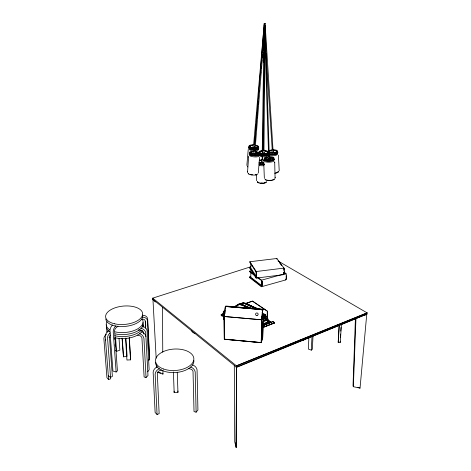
<?xml version="1.0" encoding="UTF-8"?>
<svg xmlns="http://www.w3.org/2000/svg" width="471" height="471" viewBox="0 0 471 471"><rect width="100%" height="100%" fill="white"/><g stroke="black" fill="none" stroke-linecap="round" stroke-linejoin="round"><path stroke-width="0.71" d="M267.728 152.681L266.174 153.693L267.728 152.681L267.457 151.715L265.279 150.873L263.207 150.938M157.591 372.325L162.919 374.104L162.925 373.326M152.722 298.137L236.501 365.885L236.148 447.45L236.477 367.144L152.775 299.279L152.686 298.149L251.078 266.68M260.475 153.199C258.679 151.992 260.775 153.517 262.135 153.693M262.194 150.855L260.522 151.326L259.704 152.233L260.522 151.509L262.188 151.038M263.489 150.408L263.613 109.343M263.648 104.221L263.795 82.272M263.925 62.513L263.995 52.275M264.107 35.443L264.137 30.321M263.96 150.414L264.885 42.102M264.961 31.798L265.008 25.181L264.431 25.104L265.208 25.204L269.277 156.042M264.225 153.811L263.159 153.988L266.174 153.517M264.26 150.767L267.734 152.104M274.699 161.889L275.076 178.362M284.319 271.908L283.96 268.105L276.871 258.497L249.836 261.735L249.789 262.323L256.136 272.026L256.059 277.289A0.742 0.718 89.4 0 0 256.159 278.108L283.76 274.634L284.231 271.732M256.618 174.629L256.554 180.717M264.99 158.368L265.815 159.021L264.996 158.562L265.273 157.832L268.558 157.108M259.709 162.466L258.962 162.212L263.778 162.701M260.699 160.264L259.768 160.599L261.729 160.193M261.67 162.754L263.778 162.889M262.117 159.539L263.978 35.955M262.117 159.31L261.682 159.445L262.63 159.481L264.814 35.231L263.99 35.219L264.814 35.248M263.813 160.493C260.557 159.793 266.727 161.147 263.813 160.311M250.978 276.571L249.571 276.954L249.471 277.484L261.423 286.739L285.673 279.939C286.297 279.038 287.216 276.524 286.132 275.888M262.453 337.907L261.252 342.694L224.331 339.273L224.208 316.583L225.368 306.321L262.677 309.535L261.67 319.803L261.252 342.694L262.771 337.26L263.207 314.71L261.652 319.886L263.207 314.71M262.624 337.242L262.912 322.335M263.018 316.742L263.059 314.699M262.641 337.165L262.93 322.258M264.578 309.359L262.553 309.971M265.615 317.218L265.603 317.572L262.936 318.708M262.011 312.685L265.662 314.881L265.656 315.293L261.64 316.995M267.128 318.82L267.293 311.196L252.474 301.175L245.621 303.589M267.24 318.773L267.404 311.154L252.474 301.051L245.538 303.53M265.096 23.68L264.202 23.627L254.216 150.608L254.999 150.696L265.096 23.68L272.986 149.389L272.373 149.625M259.692 152.633L259.704 152.056M259.568 157.267L258.291 173.069M261.905 318.626L262.006 317.007L261.964 318.467M254.252 144.662L253.651 144.414L264.266 23.585L265.002 23.709L264.643 23.638M258.532 153.216L257.678 153.858L258.514 153.405L258.273 152.645L255.035 151.75M256.277 277.813A0.618 0.524 19.5 0 1 256.106 277.178L256.459 277.131L256.059 277.289L249.777 267.54L249.659 268.005L256.159 278.114L256.595 275.423L256.253 271.526L249.836 261.735M355.422 318.537L353.02 385.896L353.344 386.709L360.038 388.104L366.762 314.169M248.611 156.961L248.641 156.584L247.516 172.527M353.344 386.709L355.941 318.861M250.566 147.058L249.801 146.34L250.566 147.058L253.233 147.994L256.277 147.976L257.878 147.205L257.649 146.304L255.482 145.386L257.914 146.664M308.894 337.413L308.34 349.064L311.319 350.159L312.344 349.229L313.003 336.176M148.418 359.962L149.542 359.909L149.643 357.83L147.653 318.732A4.775 4.109 -0.1 0 0 142.725 315.27M311.319 350.159L312.008 336.294M254.21 150.638L254.558 150.549M261.646 286.427A0.618 0.495 31.6 0 1 261.323 285.815L261.935 285.02L262.123 283.624C261.599 283.978 262.665 285.873 261.423 286.739A0.748 0.654 86.1 0 1 261.24 285.932L249.571 276.954M261.652 319.886L262.677 309.535M339.043 325.938L338.207 342.323L340.245 342.423L341.475 324.072M338.207 342.323L339.314 325.514M340.309 337.683L340.551 334.021M340.751 331.095L340.998 327.433M262.665 309.688L225.332 306.444L225.839 306.026L263.018 309.241L262.665 309.688L225.356 306.468L224.237 316.506L224.331 339.144L261.252 342.564M125.521 338.202L126.946 360.038L130.579 359.85L129.337 337.489M249.783 146.522L249.824 145.986C257.831 143.773 251.738 145.392 249.824 145.986M250.354 152.31L253.957 151.668L251.208 151.862L250.331 152.586L253.84 153.787L257.69 153.664M252.797 153.634L250.596 152.881M253.84 153.787L256.919 153.805M258.526 153.128L256.065 151.903M247.469 171.944L247.505 171.538M258.514 153.405L258.538 152.934M236.495 367.062L367.033 314.004L367.068 312.856L277.955 260.934M253.233 147.994L252.22 147.629M254.422 144.515L256.819 117.42M256.948 115.954L257.337 111.562M257.466 110.096L257.79 106.434M257.984 104.238L258.243 101.306M258.502 98.38L258.697 96.184M259.079 91.786L259.209 90.32M260.699 73.476L260.828 72.016M261.152 68.354L261.346 66.158M261.67 62.496L261.864 60.294M262.123 57.368L262.382 54.436M262.577 52.24L262.9 48.578M263.03 47.112L263.483 41.99M264.06 35.396L264.449 31.004M254.305 148.082L253.251 147.812M255.341 148.082L257.878 147.205M286.468 276.018L285.879 273.468L284.131 272.226M284.025 273.975A0.612 0.483 16.4 0 0 283.825 273.392L283.978 272.603L283.636 272.644M279.215 170.802L278.408 155.171M276.854 259.138L276.895 258.526M223.607 319.668L223.631 316.1M224.749 312.208L223.607 311.249L224.873 312.043M248.241 149.525L246.857 165.409M147.759 371.807L149.136 369.735L147.123 330.724A4.745 3.797 35.8 0 0 142.513 326.432M256.383 275.099L256.595 275.423M276.524 151.744C277.472 151.162 275.088 152.739 276.536 151.933M274.293 323.047C270.024 324.372 277.437 323.218 272.839 321.563L262.724 325.384M188.612 368.516L191.014 369.193A2.614 1.919 43.8 0 1 193.022 371.395L194.028 411.583L196.113 412.196L197.926 409.958L197.066 369.906A5.01 3.686 43.8 0 0 192.568 364.978M253.651 144.414L253.993 144.332M137.591 335.152L140.022 335.805A2.479 1.802 47.8 0 1 141.93 337.895L144.114 376.977L146.045 377.524L147.982 375.54L145.704 332.667A4.769 3.803 35.8 0 0 141.07 328.358M273.221 158.091L272.415 158.804L273.227 158.285L272.927 157.579L269.636 157.067M268.717 155.925L269.265 156.101M264.996 158.291L267.516 157.208M112.451 325.072A4.934 2.479 -73 0 0 109.961 331.089L112.934 371.066L116.131 372.008L117.42 370.812L114.588 330.807A2.567 1.278 -73.1 0 1 115.689 328.128L118.021 326.156M284.248 270.06L283.66 270.036M305.756 338.967L303.312 340.233M251.75 270.595L249.63 271.155L249.506 271.632L254.893 275.8M224.897 313.339L221.24 315.688L224.602 316.883M235.247 306.68L238.903 304.331L250.702 308.305L240.722 303.713L235.035 307.027M268.947 151.197L272.167 150.178M268.959 151.379L272.179 150.361M225.356 306.468L228.011 306.368M224.655 312.591L221.005 314.811L224.308 316.176M233.793 307.039L239.274 303.707L252.22 308.823M224.767 312.891L221.111 315.117L224.508 316.424M234.517 306.962L239.386 303.995L250.66 308.152M224.343 315.959L221.759 314.746L224.92 312.909M240.281 304.066L242.783 302.629L257.937 309.111M284.09 268.782L284.007 269.995M263.183 325.691L269.777 322.152L270.737 322.452L266.362 324.395M223.654 313.15L224.926 312.479M240.811 304.136L243.354 302.806L257.325 309.264M262.388 324.966L269.565 321.287L270.631 321.711L262.7 325.85L269.565 321.287L268.005 320.616M223.401 313.003L224.72 312.361M241.217 304.319L243.854 303.03L255.482 308.764M262.653 324.189L267.864 321.687A2.461 1.495 64.9 0 0 267.94 318.997L265.444 317.642M266.633 319.621L267.94 318.997M261.646 316.583L265.662 314.881M157.349 366.838A5.152 3.656 -47.9 0 0 153.146 372.261L155.124 412.484L157.073 414.509L159.139 413.644L157.302 373.315A2.685 1.902 -48 0 1 159.174 370.895L161.553 369.965M262.341 325.255L269.777 322.152L267.899 321.157M363.971 315.658L366.856 314.128L236.077 367.58M225.032 313.239L223.177 312.12L225.191 311.296M241.953 304.46L245.303 303.088L255.447 308.705M236.448 365.79L367.068 312.856M236.501 365.885L367.121 312.932M109.873 337.154L109.537 337.289A2.561 1.931 -45.1 0 0 109.013 337.595M268.959 152.227L272.22 152.845L276 152.086M286.062 274.11L285.656 273.975A0.73 0.336 -32.8 0 0 285.879 273.468L283.795 274.045M263.201 320.822L267.24 319.22L264.743 317.742M272.356 149.348L272.014 149.495L272.45 149.56M262.759 327.475L274.328 323.029L272.839 321.563M262.865 327.539L272.968 323.553M262.794 325.508L272.915 321.681M262.724 327.286L274.252 322.912M263.006 321.263L267.139 319.721L264.16 317.807M263.059 321.711L267.081 320.209L264.078 318.155M106.405 334.322A4.91 3.715 -45 0 0 103.879 338.643L106.946 377.76L108.624 379.555L110.673 378.79L107.523 337.813A4.94 3.427 -55.7 0 1 110.261 332.885M261.876 310.342L264.584 309.235M253.651 152.739C252.862 153.363 256.318 153.399 255.035 152.798M262.93 321.128L266.38 319.897L264.166 318.184M225.061 310.695L223.607 311.249L223.578 312.732M223.696 312.691L223.69 311.307L225.061 310.825M115.572 350.336L116.549 351.331L119.852 350.183L119.051 338.578M261.723 317.996L266.498 316.377L264.678 315.164M263.342 318.467L266.133 317.566L264.99 316.671M261.417 318.29L266.286 316.73L264.567 315.476M258.137 277.596L261.54 280.174L262.206 284.013M261.958 317.795L265.444 316.724L264.402 315.788M265.803 158.827L269.653 159.092L272.409 158.609M262.094 284.131L261.623 285.108A0.618 0.43 16.4 0 0 261.988 285.62M262.029 284.596L261.717 284.684A0.618 0.389 10.6 0 0 262.1 285.132M261.752 281.941A4.922 2.326 74.6 0 1 261.293 285.644L261.605 285.556L250.56 277.072A8.849 4.08 75.2 0 0 250.619 271.92M268.67 155.872L268.959 156.119M262.053 282.123L261.67 282.076L261.988 281.982L262.07 282.541C261.37 283.136 262.847 282.211 261.876 281.411C261.069 281.676 262.63 281.423 261.746 280.816M262.111 283.095L261.782 284.213A0.618 0.341 5.6 0 0 262.17 284.59M282.406 274.428L261.54 280.174A0.748 0.347 -31.9 0 0 261.334 280.681L261.729 280.846M264.202 23.656L265.014 23.709M268.729 158.073C266.668 158.827 271.92 158.368 269.235 158.038M272.368 149.272L272.986 149.389M122.036 338.066L123.473 356.841L127.099 356.329L125.916 338.048M256.624 276.442L256.271 276.489A0.618 0.447 9.5 0 0 256.471 277.025M256.554 276.818L256.2 276.86A0.618 0.489 13.8 0 0 256.383 277.448M256.442 276.459A4.904 1.272 82.9 0 1 256.271 277.03L256.624 276.983L250.666 267.769A8.796 2.225 83.2 0 0 250.76 263.089M283.96 268.105L256.253 271.526A0.748 0.418 -17.7 0 0 256.142 272.026L256.348 271.761A4.904 1.272 82.9 0 1 256.43 272.285M256.183 272.273L256.536 272.232M256.613 272.809L256.454 272.844M221.759 314.746L224.679 314.41M254.181 144.597C255.623 144.314 252.185 144.208 254.105 144.668M266.574 158.992L268.57 159.328L270.701 158.992M269.088 156.066L269.624 155.972L269.112 155.824M263.778 150.443L264.308 150.273L263.654 150.078M263.948 150.502L263.648 150.514M260.699 160.446L261.723 160.375M272.515 149.248L273.18 149.419L272.526 149.625M265.208 25.193L264.16 25.287L264.849 25.246M223.177 312.12L224.626 312.032M173.416 371.972L174.158 392.526L177.944 392.314L177.903 390.954M141.271 319.25L142.996 319.197A2.49 2.143 -0.2 0 1 145.198 320.739L145.633 328.175M264.737 25.169L264.319 25.204L264.908 25.175M262.188 159.61L262.63 159.286M274.257 150.131L273.245 150.296L275.959 150.632L276.789 151.22L275.947 150.449L274.269 150.32M262.724 319.815L266.38 319.897M269.642 157.261L273.215 158.015M263.242 316.642L265.444 316.724M254.693 150.508C252.733 150.649 256.318 150.95 254.664 150.555M229.471 306.491L233.846 306.868M235.3 306.998L238.944 307.31M241.134 307.498L244.779 307.81M246.239 307.94L249.883 308.252M252.067 308.44L255.712 308.752M257.172 308.882L260.816 309.194M224.084 316.488L261.823 319.821L261.228 342.641L224.308 339.226L224.084 316.488L261.67 319.803M286.109 276.43L286.515 276.618M255.017 151.939L256.053 152.092M138.35 329.912L141.459 330.395A2.473 1.978 35.8 0 1 143.52 332.314L143.649 333.992M157.591 372.231L160.923 372.92M286.115 276.948L286.521 277.242M263.577 150.432L263.148 150.261L264.113 150.278M268.97 152.416L270.254 152.704M357.931 387.433L360.032 388.098M194.912 333.633L192.68 332.332L191.391 330.583M244.043 303L259.556 309.294M244.626 303.171L258.361 309.194M245.138 303.389L257.749 309.288M246.592 303.43L257.796 309.312M263.778 314.163L265.026 314.916M268.27 320.433L271.172 322.423M268.282 320.315L271.208 322.341M108.301 375.752L110.532 377.318L112.392 376.388L109.472 336.895A2.567 1.778 -55.7 0 1 110.408 335.016M223.69 311.307L224.873 312.167M249.63 271.155L254.169 274.593M257.237 277.578L261.646 280.598L261.387 280.398A4.922 2.326 74.6 0 1 261.658 281.423M155.318 302.005L152.881 299.379M279.468 262.688L281.646 265.644M264.349 178.427L263.754 162.913M283.866 268.847L283.825 268.6A0.736 0.412 -19 0 0 283.96 268.105M262.07 282.541L262.194 283.407M108.624 379.555L105.245 336.341A4.928 3.427 -55.6 0 1 108.919 330.883M116.131 372.008L113.234 331.978A4.946 2.467 -73.1 0 1 115.719 325.944M340.156 341.216L340.245 342.423M115.566 337.513L116.549 351.331M114.683 337.942L114.789 339.397M115.154 344.501L115.26 345.961M268.688 151.739L268.688 152.092M122.248 338.549L123.473 356.841M274.328 152.622L275.252 152.386M264.49 30.397L264.82 35.513M265.25 42.09L265.391 44.28M266.009 53.776L272.209 149.472M129.207 338.025L130.579 359.85M152.957 299.462L156.166 358.166M156.525 364.76L156.684 367.704M146.045 377.524L143.943 338.455A4.769 3.468 47.8 0 0 139.657 333.745M145.492 321.198L145.763 326.344M149.542 359.909L147.541 320.674A4.792 4.127 -0.2 0 0 142.583 317.207M157.073 414.509L155.142 374.174A5.169 3.656 -48 0 1 159.357 368.728M276.777 151.038L276.801 151.574M274.734 162.183L274.746 162.548M275.182 177.243L275.194 177.638M264.99 158.097L264.996 158.562M177.261 372.184L177.944 392.314M264.496 28.908L268.641 156.001M273.209 157.826L273.227 158.285M174.129 391.171L174.158 392.526M196.113 412.196L195.2 372.019A5.034 3.691 43.8 0 0 190.684 367.062M162.43 307.269L162.772 352.173M162.901 370.412L162.919 374.104M234.299 365.525L234.746 441.886L236.136 447.444L236.136 442.31M223.713 316.159L223.725 319.626M256.577 276.006A0.618 0.341 3.4 0 1 256.365 275.6M256.53 276.536A0.618 0.4 6.2 0 1 256.33 276.065M283.978 272.603A0.612 0.389 7.9 0 1 284.201 273.068M283.913 273.021A0.612 0.436 11.7 0 1 284.125 273.551M284.26 272.326A0.612 0.336 4.8 0 1 284.26 272.538M283.766 273.751A0.612 0.518 22.5 0 1 283.901 274.34M283.772 274.004A0.736 0.701 87.1 0 1 283.754 274.634M261.835 286.056A0.618 0.465 23.3 0 1 261.487 285.485M286.08 279.05A0.606 0.447 24.9 0 1 286.109 279.256M286.15 278.502A0.606 0.418 17.9 0 1 286.268 278.826M286.121 277.961A0.606 0.377 11.9 0 1 286.397 278.343M286.138 277.466A0.606 0.33 6.8 0 1 286.48 277.808M285.685 279.103A0.606 0.477 33.1 0 1 285.909 279.627M285.661 279.444A0.73 0.63 84.9 0 1 285.667 279.933M262.064 281.852A4.922 2.326 74.6 0 1 262.129 282.359M262.1 284.225A4.922 2.326 74.6 0 1 261.764 285.291M264.896 323.394A1.225 0.636 1.5 0 1 264.802 323.23M265.061 323.412A1.225 0.636 1.5 0 1 264.896 323.265M267.799 319.626A1.654 1.001 64.9 0 1 267.893 320.015M267.905 320.551A1.654 1.001 64.9 0 1 267.764 320.981M264.59 316.271A1.961 1.113 67.2 0 1 264.767 315.37M142.689 315.075A18.569 9.232 -5.3 0 1 128.141 326.014L125.692 326.362A18.569 9.232 -5.3 0 1 105.775 318.973M142.425 319.426A18.504 9.332 -5.4 0 1 135.778 329.853A18.504 9.332 -5.4 0 1 115.089 331.849M109.702 329.706A18.504 9.332 -5.4 0 1 107.017 321.669M143.013 322.541A18.481 9.367 -5.4 0 1 122.148 334.628L119.734 334.54A18.481 9.367 -5.4 0 1 115.23 333.857M109.849 331.702A18.481 9.367 -5.4 0 1 106.611 324.872M193.893 360.533A19.187 10.768 -3.7 0 1 170.002 372.449L167.57 372.108A19.187 10.768 -3.7 0 1 155.589 362.54M141.671 331.908A4.751 3.462 47.8 0 1 145.939 336.594M105.586 340.333A4.934 3.721 -45.1 0 1 105.757 339.279M143.196 324.807A18.457 9.396 -5.5 0 1 143.084 327.268M141.382 330.136A18.457 9.396 -5.5 0 1 114.842 335.717M107.482 331.372A18.457 9.396 -5.5 0 1 106.552 327.763M142.425 330.889A18.44 9.432 -5.5 0 1 119.41 338.484L117.126 338.178A18.44 9.432 -5.5 0 1 114.983 337.713M107.005 332.185A18.44 9.432 -5.5 0 1 106.693 330.972M142.896 325.579A18.44 9.432 -5.5 0 1 143.302 326.762M255.147 151.556A4.94 1.278 4.5 0 1 258.561 153.776A4.94 1.278 4.5 0 1 250.248 153.134A4.94 1.278 4.5 0 1 253.869 151.456M258.932 153.581A4.94 1.283 4.5 0 1 254.293 155.006A4.94 1.283 4.5 0 1 249.854 152.881M259.079 153.952A5.134 1.336 4.5 0 1 254.263 155.442A5.134 1.336 4.5 0 1 249.642 153.234M257.449 173.87A4.704 1.336 4.5 0 1 252.721 175.035A4.704 1.336 4.5 0 1 248.158 173.163M258.909 155.83A4.745 1.242 4.5 0 1 253.528 156.819A4.745 1.242 4.5 0 1 249.877 154.824M258.997 154.682A4.739 1.236 4.5 0 1 253.622 155.665A4.739 1.236 4.5 0 1 249.971 153.681M258.897 153.958A4.94 1.283 4.5 0 1 254.263 155.389A4.94 1.283 4.5 0 1 249.824 153.263M259.191 154.688A4.94 1.283 4.5 0 1 253.592 155.718A4.94 1.283 4.5 0 1 249.795 153.646M256.736 174.464A4.304 1.225 4.5 0 1 255.359 174.865M252.162 174.865A4.304 1.225 4.5 0 1 250.119 174.464M248.8 173.858A4.304 1.225 4.5 0 1 248.529 173.522M256.183 174.511A4.304 1.225 4.5 0 1 255.376 174.676M252.179 174.676A4.304 1.225 4.5 0 1 251.096 174.511M269.736 156.872A4.951 1.219 -2 0 1 273.28 158.615A4.951 1.219 -2 0 1 264.938 158.898A4.951 1.219 -2 0 1 268.452 156.914M274.034 158.733A4.946 1.225 -2 0 1 268.499 160.299A4.946 1.225 -2 0 1 264.572 158.745M273.881 158.798A5.146 1.278 -2 0 1 269.159 160.729A5.146 1.278 -2 0 1 264.402 159.116M274.452 178.845A4.716 1.289 -2 0 1 269.801 180.458A4.716 1.289 -2 0 1 265.12 179.145M273.569 160.381A4.751 1.189 -2 0 1 269.206 162.177A4.751 1.189 -2 0 1 264.814 160.676M273.869 159.822A4.751 1.177 -2 0 1 268.547 161.023A4.751 1.177 -2 0 1 264.455 159.834M274.045 159.116A4.946 1.225 -2 0 1 268.511 160.688A4.946 1.225 -2 0 1 264.584 159.127M274.057 159.504A4.946 1.23 -2 0 1 268.523 161.076A4.946 1.23 -2 0 1 264.602 159.51M274.063 179.18A4.31 1.177 -2 0 1 272.426 180.016M271.455 180.205A4.31 1.177 -2 0 1 267.157 180.187M266.362 179.993A4.31 1.177 -2 0 1 265.803 179.745M273.775 179.298A4.31 1.177 -2 0 1 273.215 179.581M264.484 152.239A0.971 0.365 0.3 0 1 263.96 152.816A0.971 0.365 0.3 0 1 262.753 152.404M268.182 153.004A4.834 1.831 0.3 0 1 263.053 154.099M261.829 153.97A4.834 1.831 0.3 0 1 258.879 152.257A4.834 1.831 0.3 0 1 261.9 150.585M263.112 150.467A4.834 1.831 0.3 0 1 268.182 151.603M268.17 153.905A4.828 1.837 0.3 0 1 263.048 155.006M261.823 154.871A4.828 1.837 0.3 0 1 259.227 153.852M258.926 152.91A4.828 1.837 0.3 0 1 259.268 152.451M268.346 154.3A5.022 1.913 0.3 0 1 264.337 155.448A5.022 1.913 0.3 0 1 259.692 154.682M267.375 156.078A4.639 1.772 0.3 0 1 263.059 156.737M261.888 156.607A4.639 1.772 0.3 0 1 259.091 155.177M267.987 154.6A4.633 1.766 0.3 0 1 263.071 155.654M261.9 155.524A4.633 1.766 0.3 0 1 259.403 154.547M268.17 154.27A4.828 1.837 0.3 0 1 263.048 155.365M261.823 155.23A4.828 1.837 0.3 0 1 259.227 154.217M268.164 154.629A4.828 1.837 0.3 0 1 263.042 155.724M261.823 155.595A4.828 1.837 0.3 0 1 259.221 154.576M254.605 146.952A0.977 0.324 5 0 1 253.233 146.893A0.977 0.324 5 0 1 253.08 146.422M255.794 145.174A4.887 1.619 5 0 1 258.726 146.917A4.887 1.619 5 0 1 255.647 148.165M254.411 148.171A4.887 1.619 5 0 1 249.024 146.316A4.887 1.619 5 0 1 253.316 144.856M258.296 147.188A4.881 1.625 5 0 1 255.565 149.089M254.328 149.101A4.881 1.625 5 0 1 249.854 148.094A4.881 1.625 5 0 1 249.33 146.428M258.444 147.541A5.075 1.69 5 0 1 255.606 149.531M254.316 149.537A5.075 1.69 5 0 1 249.665 148.495A5.075 1.69 5 0 1 249.118 146.758M257.955 149.036A4.686 1.572 5 0 1 253.528 150.85A4.686 1.572 5 0 1 249.342 148.306M258.332 148.759A4.686 1.566 5 0 1 253.015 149.672A4.686 1.566 5 0 1 249.1 147.57M258.261 147.553A4.881 1.625 5 0 1 255.529 149.46M254.293 149.472A4.881 1.625 5 0 1 248.906 147.6M248.941 147.176A4.881 1.625 5 0 1 249.3 146.799M258.232 147.923A4.881 1.631 5 0 1 254.258 149.843A4.881 1.631 5 0 1 248.906 147.547M247.775 166.934A4.633 1.654 5 0 1 247.522 166.063M273.333 151.362A0.983 0.324 -3.9 0 1 273.521 151.803A0.983 0.324 -3.9 0 1 272.15 151.95A0.983 0.324 -3.9 0 1 271.961 151.509M269.748 150.39A4.887 1.607 -3.9 0 1 276.312 150.172A4.887 1.607 -3.9 0 1 276.336 152.339A4.887 1.607 -3.9 0 1 269.777 152.94M268.87 152.698A4.887 1.607 -3.9 0 1 268.853 150.744M277.272 151.497A4.887 1.607 -3.9 0 1 275.788 153.493A4.887 1.607 -3.9 0 1 269.836 153.87M268.929 153.628A4.887 1.607 -3.9 0 1 268.282 152.068M277.472 151.827A5.081 1.678 -3.9 0 1 275.935 153.911A5.081 1.678 -3.9 0 1 269.742 154.3M268.8 154.046A5.081 1.678 -3.9 0 1 268.129 152.421M278.62 171.173A4.645 1.643 -3.9 0 1 274.681 173.269M277.213 153.375A4.692 1.554 -3.9 0 1 275.282 155.454A4.692 1.554 -3.9 0 1 269.206 155.43M268.588 155.118A4.692 1.554 -3.9 0 1 268.582 153.923M277.466 152.639A4.686 1.548 -3.9 0 1 274.664 154.464A4.686 1.548 -3.9 0 1 269.135 154.317M268.523 154.005A4.686 1.548 -3.9 0 1 268.199 153.228M268.311 152.439A4.881 1.613 -3.9 0 0 271.59 154.411A4.881 1.613 -3.9 0 0 277.654 152.669A4.881 1.613 -3.9 0 1 272.238 154.788A4.881 1.613 -3.9 0 1 268.335 152.804M277.289 151.862A4.881 1.613 -3.9 0 1 277.637 152.251M277.972 172.003A4.245 1.501 -3.9 0 1 275.7 172.963M277.961 171.821A4.245 1.501 -3.9 0 1 277.419 172.198M263.006 161.482A0.977 0.312 0.9 0 1 262.818 161.918A0.977 0.312 0.9 0 1 261.446 161.836A0.977 0.312 0.9 0 1 261.64 161.406M264.078 162.937A4.875 1.543 0.9 0 1 259.227 162.66M259.303 160.211A4.875 1.543 0.9 0 1 261.629 159.946M262.895 159.963A4.875 1.543 0.9 0 1 264.119 160.087M264.06 163.873A4.875 1.548 0.9 0 1 259.209 163.59M264.131 164.302A5.069 1.613 0.9 0 1 259.085 164.008M266.48 181.635A4.633 1.584 0.9 0 1 261.852 183.36A4.633 1.584 0.9 0 1 257.296 181.488M263.96 165.68A4.681 1.495 0.9 0 1 259.297 165.409M263.978 164.562A4.681 1.49 0.9 0 1 259.321 164.291M264.048 164.62A4.875 1.554 0.9 0 1 259.197 164.338M264.054 164.244A4.875 1.548 0.9 0 1 259.203 163.961M266.086 182.024A4.239 1.448 0.9 0 1 265.238 182.707M264.455 182.966A4.239 1.448 0.9 0 1 260.228 183.084M259.268 182.878A4.239 1.448 0.9 0 1 257.672 181.888M265.244 182.524A4.239 1.448 0.9 0 1 264.455 182.783M262.412 183.036A4.239 1.448 0.9 0 1 261.299 183.019M258.497 182.412A4.239 1.448 0.9 0 1 257.949 182.077M261.835 337.106C262.006 340.115 262.335 332.703 261.835 337.106M261.988 337.118C262.153 340.127 262.482 332.714 261.988 337.118M257.013 315.535A1.301 1.283 -50.8 0 0 257.867 313.45A1.301 1.283 -50.8 0 0 255.653 313.774A1.301 1.283 -50.8 0 0 257.013 315.535M114.294 323.736A18.593 9.202 -5.2 0 0 142.654 314.287A18.593 9.202 -5.2 0 0 115.454 307.681A18.593 9.202 -5.2 0 0 114.294 323.736M163.602 369.034A19.211 10.739 -3.6 0 0 193.781 359.926A19.211 10.739 -3.6 0 0 166.646 350.359A19.211 10.739 -3.6 0 0 163.602 369.034"/></g></svg>
